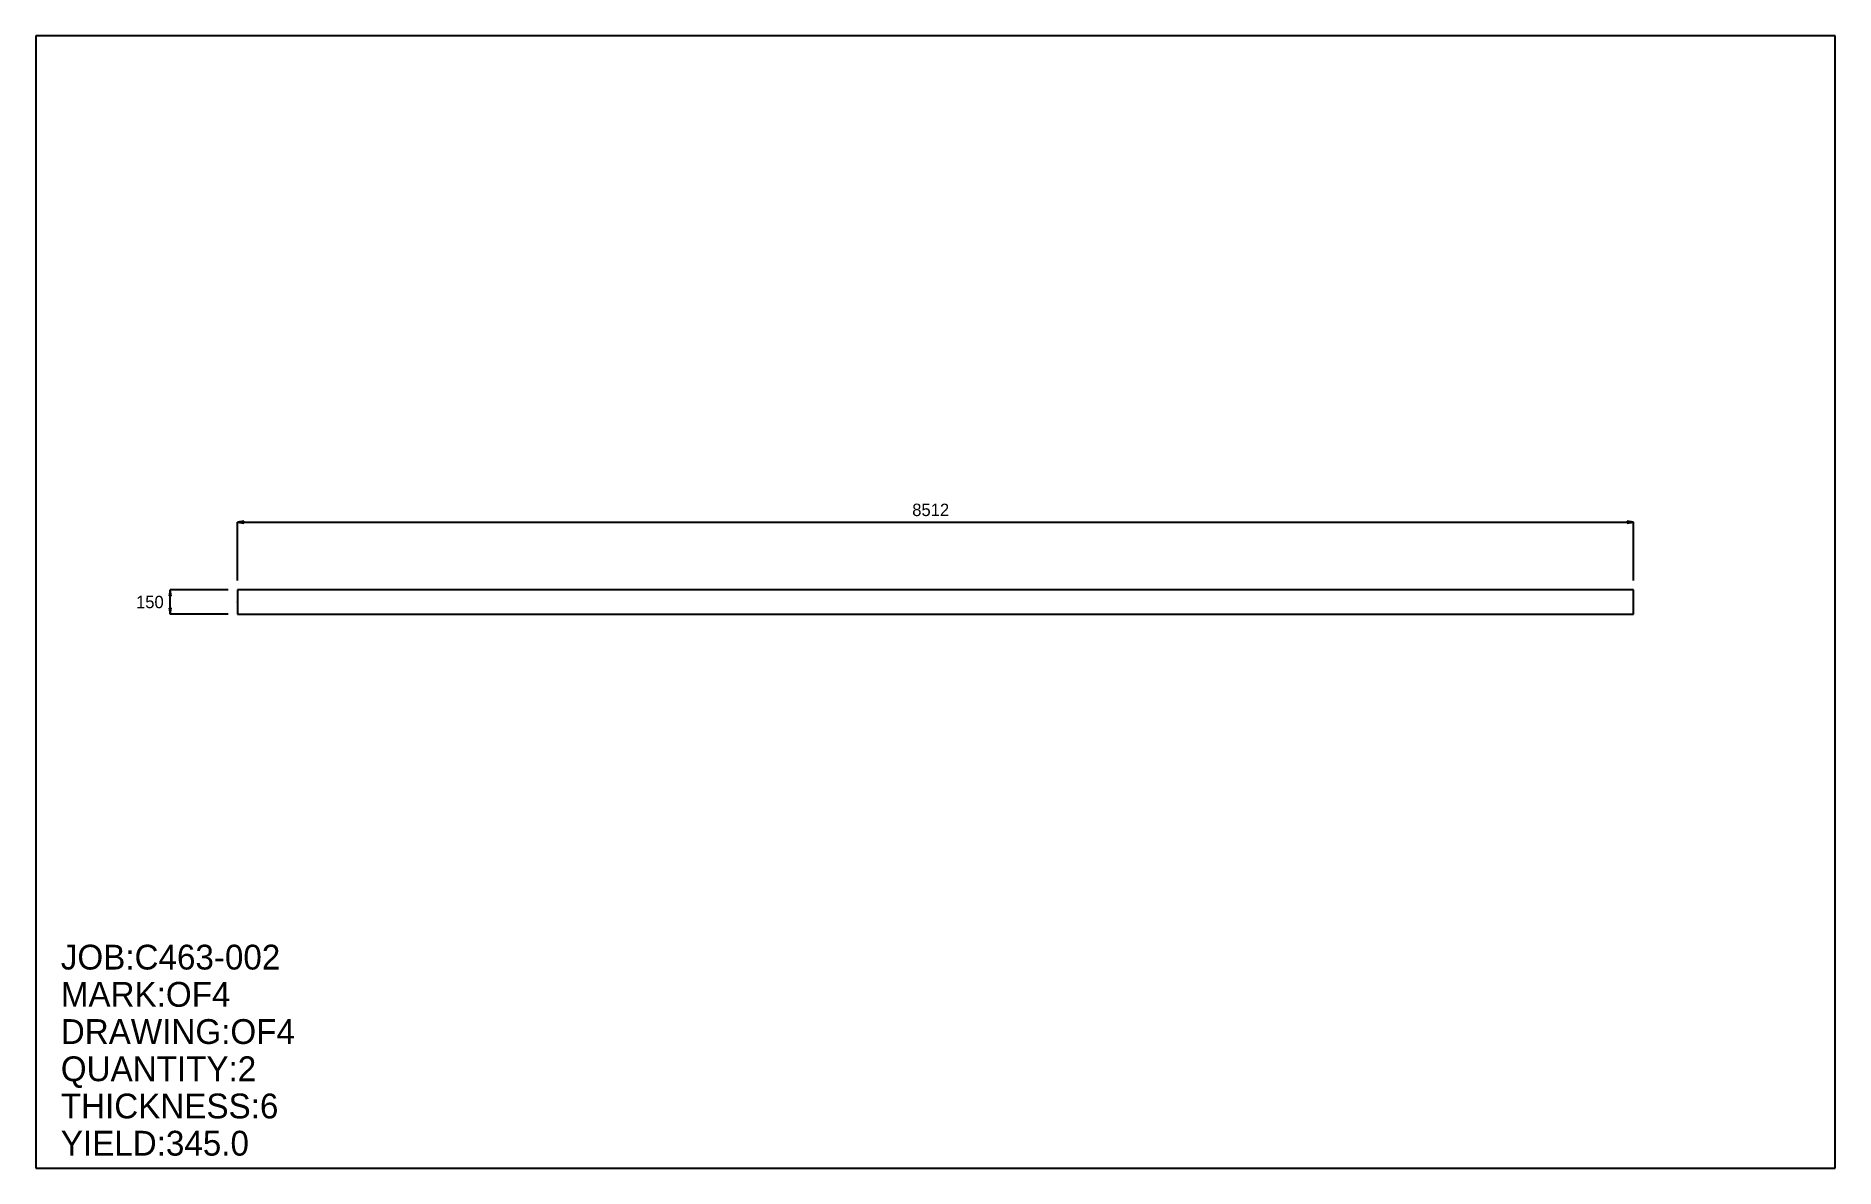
# Model space of a CAD drawing. Extents: x 0 to 10972, y 0 to 6905.
import ezdxf

# ---------------------------------------------------------------- set-up
doc = ezdxf.new("R2010")
doc.units = 0
doc.header["$LTSCALE"] = 0.125
for name, color, linetype in [('2', 7, 'CONTINUOUS'), ('3', 1, 'CONTINUOUS'), ('5', 7, 'CONTINUOUS'), ('6', 4, 'CONTINUOUS')]:
    doc.layers.add(name, color=color, linetype=linetype)

# ---------------------------------------------------------------- blocks, each defined once
blk = doc.blocks.new('ARROW')
at = {"layer": '2', "linetype": 'CONTINUOUS'}
for p, q in [((0, 0), (-1, 0.166667)), ((-1, 0.166667), (-1, -0.166667)), ((-1, -0.166667), (0, 0))]:
    blk.add_line(p, q, dxfattribs=at)
blk = doc.blocks.new('PLATE')
at = {"layer": '3', "linetype": 'CONTINUOUS'}
for p, q in [((0, 0), (0, -150)), ((8512.4766, 0), (0, 0)), ((8512.4766, -150), (8512.4766, 0)), ((0, -150), (8512.4766, -150))]:
    blk.add_line(p, q, dxfattribs=at)
at = {"layer": '5', "linetype": 'CONTINUOUS'}
for p, q in [((-0.1, -75), (0.1, -75)), ((0, -75.099998), (0, -74.900002))]:
    blk.add_line(p, q, dxfattribs=at)
blk.add_circle((0, -75), 0.1, dxfattribs=at)
at = {"layer": '6', "linetype": 'CONTINUOUS'}
for p, q in [((0, 56.749847), (0, 411.4364)), ((0, 411.38641), (8512.4766, 411.38641)), ((8512.4766, 56.749847), (8512.4766, 411.4364)), ((-56.749836, 0.000004), (-411.4364, 0.000031)), ((-411.38641, -149.99997), (-411.38641, 0.000031)), ((-56.749847, -150), (-411.4364, -149.99997))]:
    blk.add_line(p, q, dxfattribs=at)
at = {"layer": '6', "xscale": 37.833229, "yscale": 37.833229, "zscale": 37.833229}
for p, rotation in [((0, 411.38641), 180), ((-411.38641, 0.000031), 90), ((-411.38641, -149.99997), 270)]:
    blk.add_blockref('ARROW', p, dxfattribs=dict(at, rotation=rotation))
blk.add_blockref('ARROW', (8512.4766, 411.38641), dxfattribs=at)
at = {"layer": '5'}
blk.add_text('ZERO', height=0.015, dxfattribs=at).set_placement((0, -75))
at = {"layer": '6'}
for s, p in [('8512', (4114.3638, 449.21964)), ('150', (-619.46918, -112.83318))]:
    blk.add_text(s, height=75.666, dxfattribs=at).set_placement(p)

msp = doc.modelspace()

# ---------------------------------------------------------------- linework, layer by layer
at = {"layer": '5', "linetype": 'CONTINUOUS'}
for p, q in [((10971.638, 6904.5649), (0, 6904.5649)), ((0, 6904.5649), (0, 0)), ((10971.638, 0), (10971.638, 6904.5649)), ((0, 0), (10971.638, 0))]:
    msp.add_line(p, q, dxfattribs=at)

# ---------------------------------------------------------------- block references
at = {"layer": '2'}
msp.add_blockref('PLATE', (1229.5806, 3527.2825), dxfattribs=at)

# ---------------------------------------------------------------- texts
at = {"layer": '5'}
for s, p in [('JOB:C463-002', (151.33292, 1210.6633)), ('MARK:OF4', (151.33292, 983.664)), ('DRAWING:OF4', (151.33292, 756.66461)), ('QUANTITY:2', (151.33292, 529.66522)), ('THICKNESS:6', (151.33292, 302.66583)), ('YIELD:345.0', (151.33292, 75.666458))]:
    msp.add_text(s, height=151.333, dxfattribs=at).set_placement(p)

doc.saveas('drawing.dxf')
